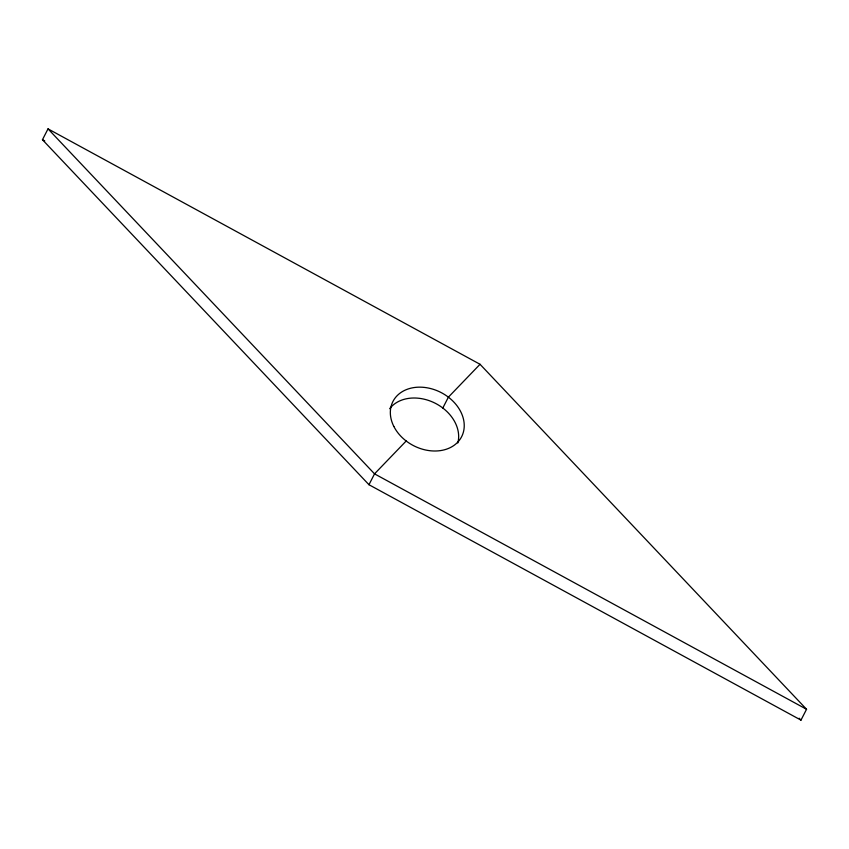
<?xml version="1.0" encoding="UTF-8"?>
<svg xmlns="http://www.w3.org/2000/svg" width="849" height="849" viewBox="0 0 849 849"><rect width="100%" height="100%" fill="white"/><g stroke="black" fill="none" stroke-linecap="round" stroke-linejoin="round"><path stroke-width="1.27" d="M42.45 139.724L48.022 128.868L480.035 364.285L806.55 709.276L800.978 720.132L368.965 484.715L42.45 139.724L44.774 140.987M368.965 484.715L374.536 473.859L406.193 440.992M442.807 408.008L448.389 397.162L480.035 364.285M806.55 709.276L374.536 473.859L48.022 128.868M799.153 718.212L800.978 720.132M389.649 408.698A38.598 29.917 27.2 0 1 434.996 403.126A38.598 29.917 27.2 0 1 457.813 442.987M393.84 426.442A38.598 29.917 27.2 0 0 457.632 442.287A38.598 29.917 27.2 0 0 430.39 388.492A38.598 29.917 27.2 0 0 393.84 426.442"/></g></svg>
